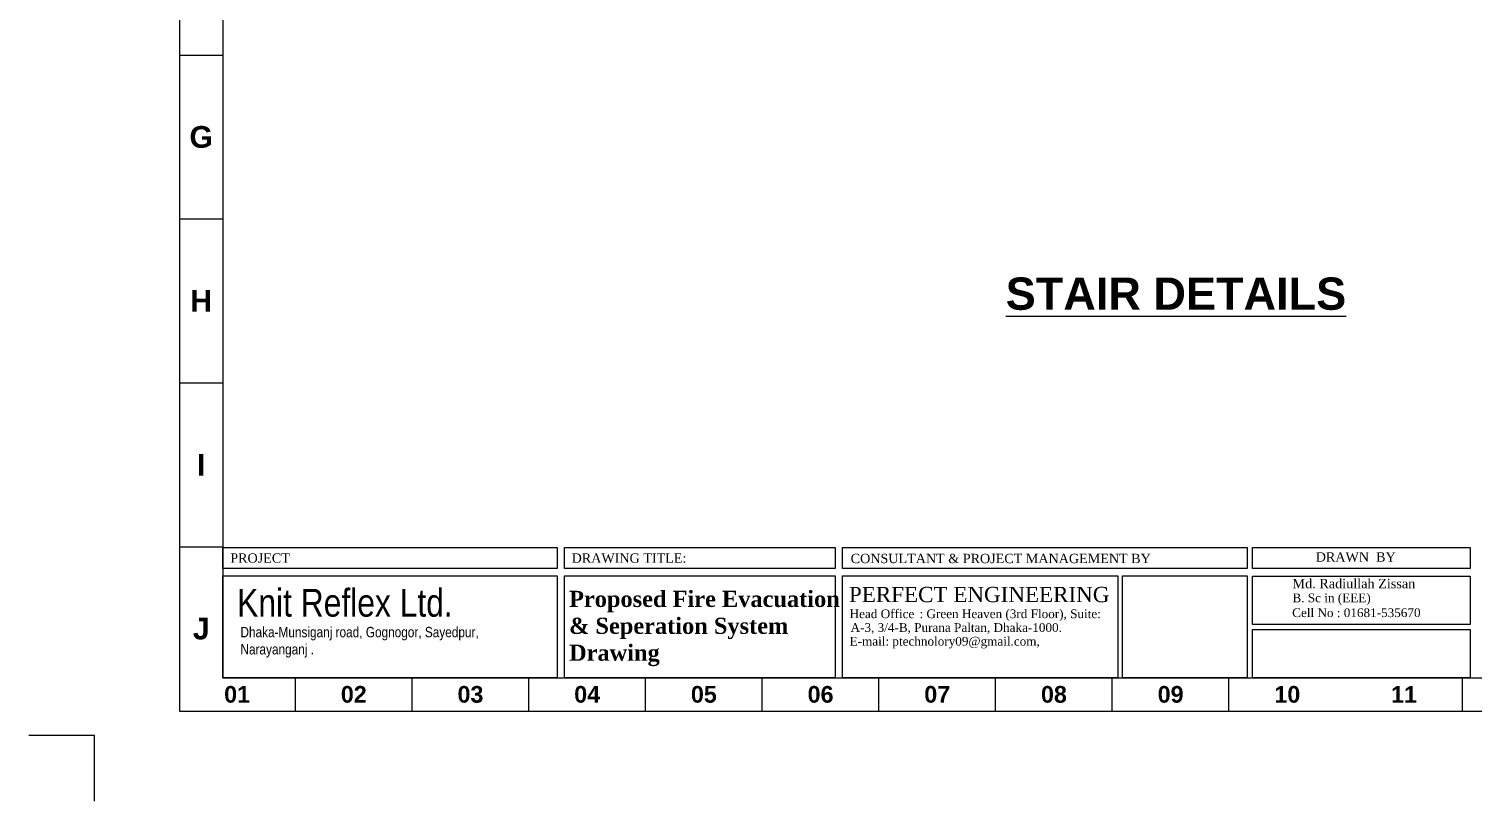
# Model space of a CAD drawing. Header units: inches. Extents: x -250485 to 735580, y -140410 to 288049.
# Drawn here: x 60938 to 62012, y 20858 to 21432 of the extents above; entities that cross this region are included whole.
import ezdxf

# ---------------------------------------------------------------- set-up
doc = ezdxf.new("R2010")
doc.units = ezdxf.units.IN
doc.header["$MEASUREMENT"] = 0
doc.layers.get('0').update_dxf_attribs({"lineweight": 0})
doc.layers.get('Defpoints').update_dxf_attribs({"lineweight": 0})
for name, color, linetype, lineweight in [('DIM.', 251, 'Continuous', 5), ('Inline', 7, 'Continuous', 0), ('Outline', 7, 'Continuous', 0), ('Scale', 7, 'Continuous', 0), ('Scale_Text', 7, 'Continuous', 0), ('T-TEXT', 7, 'Continuous', 15), ('Text', 7, 'Continuous', 0), ('TEXT_TITLEBOX', 7, 'Continuous', 13), ('Titelblk', 7, 'Continuous', 25), ('TITLE', 7, 'Continuous', 20)]:
    doc.layers.add(name, color=color, linetype=linetype, lineweight=lineweight)
doc.styles.add('MONOTEXT', font='txt')
doc.styles.add('SHT-TEXT-1', font='times.ttf', dxfattribs={"height": 12})
doc.styles.get("Standard").update_dxf_attribs({"font": 'arialbd.ttf', "height": 24})
doc.styles.add('TEXT', font='arial.ttf')

# ---------------------------------------------------------------- blocks, each defined once
blk = doc.blocks.new('PAGE')
at = {"layer": 'Inline', "color": 252, "lineweight": 15}
blk.add_lwpolyline([(178051640.63, 22656441.11), (178051640.63, 22657235.79), (178050505.36, 22657235.79), (178050505.36, 22656441.11)], close=True, dxfattribs=at)
at = {"layer": 'Outline', "color": 252, "lineweight": 15}
blk.add_line((178050483.42, 22656424.24), (178051662.57, 22656424.24), dxfattribs=at)
blk.add_lwpolyline([(178050483.42, 22657252.66), (178050483.42, 22656424.24)], dxfattribs=at)
at = {"layer": 'Scale', "color": 252, "lineweight": 9}
for p, q in [((178050483.42, 22656755.67), (178050505.36, 22656755.67)), ((178050483.42, 22656672.88), (178050505.36, 22656672.88)), ((178050483.42, 22656590.1), (178050505.36, 22656590.1)), ((178050483.42, 22656507.32), (178050505.36, 22656507.32)), ((178050542.02, 22656424.24), (178050542.02, 22656441.11)), ((178050601.02, 22656424.24), (178050601.02, 22656441.11)), ((178050660.01, 22656424.24), (178050660.01, 22656441.11)), ((178050719.01, 22656424.24), (178050719.01, 22656441.11)), ((178050778.01, 22656424.24), (178050778.01, 22656441.11)), ((178050837.01, 22656424.24), (178050837.01, 22656441.11)), ((178050896, 22656424.24), (178050896, 22656441.11)), ((178050955, 22656424.24), (178050955, 22656441.11)), ((178051014, 22656424.24), (178051014, 22656441.11)), ((178051131.99, 22656424.24), (178051131.99, 22656441.11))]:
    blk.add_line(p, q, dxfattribs=at)
at = {"layer": 'Scale_Text', "color": 252, "lineweight": 13, "attachment_point": 5}
for s, insert, char_height, width in [('G', (178050494.39, 22656714.27), 10.97, 8.3603), ('H', (178050494.39, 22656631.49), 10.97, 8.3603), ('I', (178050494.39, 22656548.71), 10.97, 8.3603), ('J', (178050494.39, 22656465.93), 10.97, 8.3603), ('01', (178050512.52, 22656432.67), 8.435, 2.5102), ('02', (178050571.52, 22656432.67), 8.435, 2.5102), ('03', (178050630.51, 22656432.67), 8.435, 2.5102), ('04', (178050689.51, 22656432.67), 8.435, 2.5102), ('05', (178050748.51, 22656432.67), 8.435, 2.5102), ('06', (178050807.51, 22656432.67), 8.435, 2.5102), ('07', (178050866.5, 22656432.67), 8.435, 2.5102), ('08', (178050925.5, 22656432.67), 8.435, 2.5102), ('09', (178050984.5, 22656432.67), 8.435, 2.5102), ('10', (178051043.5, 22656432.67), 8.435, 2.5102), ('11', (178051102.49, 22656432.67), 8.435, 2.5102)]:
    blk.add_mtext(s, dxfattribs=dict(at, insert=insert, char_height=char_height, width=width))
blk = doc.blocks.new('Title')
at = {"layer": 'Defpoints', "color": 1, "ltscale": 10}
blk.add_lwpolyline([(-102338.3, -88042.4), (-102338.3, -87942.4), (-102438.3, -87942.4)], dxfattribs=at)
at = {"layer": 'Titelblk', "color": 3, "linetype": 'Continuous', "lineweight": 0, "xscale": 3.014611567961765, "yscale": 3.014611567959946, "zscale": 3.014611567966516}
blk.add_blockref('PAGE', (-536855255.8, -68388224), dxfattribs=at)

msp = doc.modelspace()

# ---------------------------------------------------------------- linework, layer by layer
at = {"layer": 'TEXT_TITLEBOX'}
for p, q in [((61082, 21030.5), (61082, 21046.1)), ((61082, 21046.1), (61330.7, 21046.1)), ((61330.7, 21046.1), (61330.7, 21030.5)), ((61336.1, 21030.5), (61336.1, 21046.1)), ((61336.1, 21046.1), (61537.5, 21046.1)), ((61537.5, 21046.1), (61537.5, 21030.5)), ((61543, 21030.5), (61543, 21046.1)), ((61543, 21046.1), (61843.8, 21046.1)), ((61843.8, 21046.1), (61843.8, 21030.5)), ((61847.9, 21030.5), (61847.9, 21046.1)), ((61847.9, 21046.1), (62009.8, 21046.1)), ((62009.8, 21046.1), (62009.8, 21030.5)), ((61330.7, 21030.5), (61082, 21030.5)), ((61082, 20949.4), (61082, 21025.1)), ((61082, 21025.1), (61330.7, 21025.1)), ((61330.7, 21025.1), (61330.7, 20949.4)), ((61537.5, 21030.5), (61336.1, 21030.5)), ((61336.1, 20949.4), (61336.1, 21025.1)), ((61336.1, 21025.1), (61537.5, 21025.1)), ((61537.5, 21025.1), (61537.5, 20949.4)), ((61843.8, 21030.5), (61543, 21030.5)), ((61543, 20949.4), (61543, 21025.1)), ((61543, 21025.1), (61747.6, 21025.1)), ((61747.6, 21025.1), (61747.6, 20949.4)), ((61751.3, 20949.4), (61751.3, 21025.1)), ((61751.3, 21025.1), (61843.8, 21025.1)), ((61843.8, 21025.1), (61843.8, 20949.4)), ((62009.8, 21030.5), (61847.9, 21030.5)), ((61847.9, 20989.1), (61847.9, 21025)), ((61847.9, 21025), (62009.9, 21025)), ((62009.9, 21025), (62009.9, 20989.1)), ((62009.9, 20989.1), (61847.9, 20989.1)), ((61847.9, 20949.4), (61847.9, 20985.3)), ((61847.9, 20985.3), (62009.9, 20985.3)), ((62009.9, 20985.3), (62009.9, 20949.4)), ((61330.7, 20949.4), (61082, 20949.4)), ((61537.5, 20949.4), (61336.1, 20949.4)), ((61747.6, 20949.4), (61543, 20949.4)), ((61843.8, 20949.4), (61751.3, 20949.4)), ((62009.9, 20949.4), (61847.9, 20949.4))]:
    msp.add_line(p, q, dxfattribs=at)

# ---------------------------------------------------------------- block references
at = {"layer": 'TITLE', "xscale": 0.4880385203578044, "yscale": 0.4880385203432525, "zscale": 0.4880385163213263}
msp.add_blockref('Title', (110931.6, 63825.8), dxfattribs=at)

# ---------------------------------------------------------------- texts
at = {"color": 7, "insert": (61339.5, 20986), "char_height": 12, "width": 266.145, "attachment_point": 4}
msp.add_mtext('{\\fTimes New Roman|b1|i0|c0|p18;Proposed Fire Evacuation \\P& Seperation System \\PDrawing}', dxfattribs=at)
at = {"layer": 'DIM.', "color": 5, "lineweight": 13, "insert": (61172.8, 20987.8), "char_height": 20.639, "width": 559.07, "attachment_point": 5, "style": 'TEXT'}
msp.add_mtext('{\\fArial Narrow|b0|i0|c0|p34;Knit Reflex Ltd.\\C256;\\P\\pt7.74718;\\fSwis721 BT|b1|i0|c0|p34;\\C7; }', dxfattribs=at)
at = {"layer": 'T-TEXT', "linetype": 'ByBlock', "insert": (61664.3, 21246.9), "char_height": 24, "width": 285.591, "attachment_point": 1}
msp.add_mtext('{\\L\\C0;STAIR DETAILS}', dxfattribs=at)
at = {"layer": 'Text', "color": 56, "insert": (61095.1, 20975.8), "char_height": 7.666, "width": 293.87, "attachment_point": 4, "style": 'MONOTEXT'}
msp.add_mtext('{\\fArial Narrow|b0|i0|c0|p34;\\C7;Dhaka-Munsiganj road, Gognogor, Sayedpur, \\PNarayanganj .}', dxfattribs=at)
at = {"layer": 'TEXT_TITLEBOX', "lineweight": 25, "style": 'SHT-TEXT-1'}
for s, height, p in [('PROJECT', 6.95, (61087.5, 21034.9)), ('DRAWING TITLE:', 6.946, (61341.4, 21034.9)), ('CONSULTANT & PROJECT MANAGEMENT BY', 6.946, (61549, 21034.6)), ('DRAWN  BY', 6.95, (61894.9, 21035.7)), ('Md. Radiullah Zissan', 7.004, (61877.6, 21015.9)), ('B. Sc in (EEE)', 6.485, (61877.6, 21005.5)), ('Cell No : 01681-535670', 6.485, (61877.4, 20994.5))]:
    msp.add_text(s, height=height, dxfattribs=at).set_placement(p)
at = {"layer": 'TEXT_TITLEBOX', "color": 1, "lineweight": 25, "style": 'SHT-TEXT-1'}
msp.add_text('PERFECT ENGINEERING', height=11.348, dxfattribs=at).set_placement((61547.7, 21005.6))
at = {"layer": 'TEXT_TITLEBOX', "color": 7, "lineweight": 25, "style": 'SHT-TEXT-1'}
for s, p in [('Head Office', (61548.2, 20993.7)), (': Green Heaven (3rd Floor), Suite:', (61600.2, 20993.7)), ('A-3, 3/4-B, Purana Paltan, Dhaka-1000.', (61548.9, 20983.5)), ('E-mail: ptechnolory09@gmail.com,', (61548.2, 20973.3))]:
    msp.add_text(s, height=6.484, dxfattribs=at).set_placement(p)

doc.saveas('drawing.dxf')
